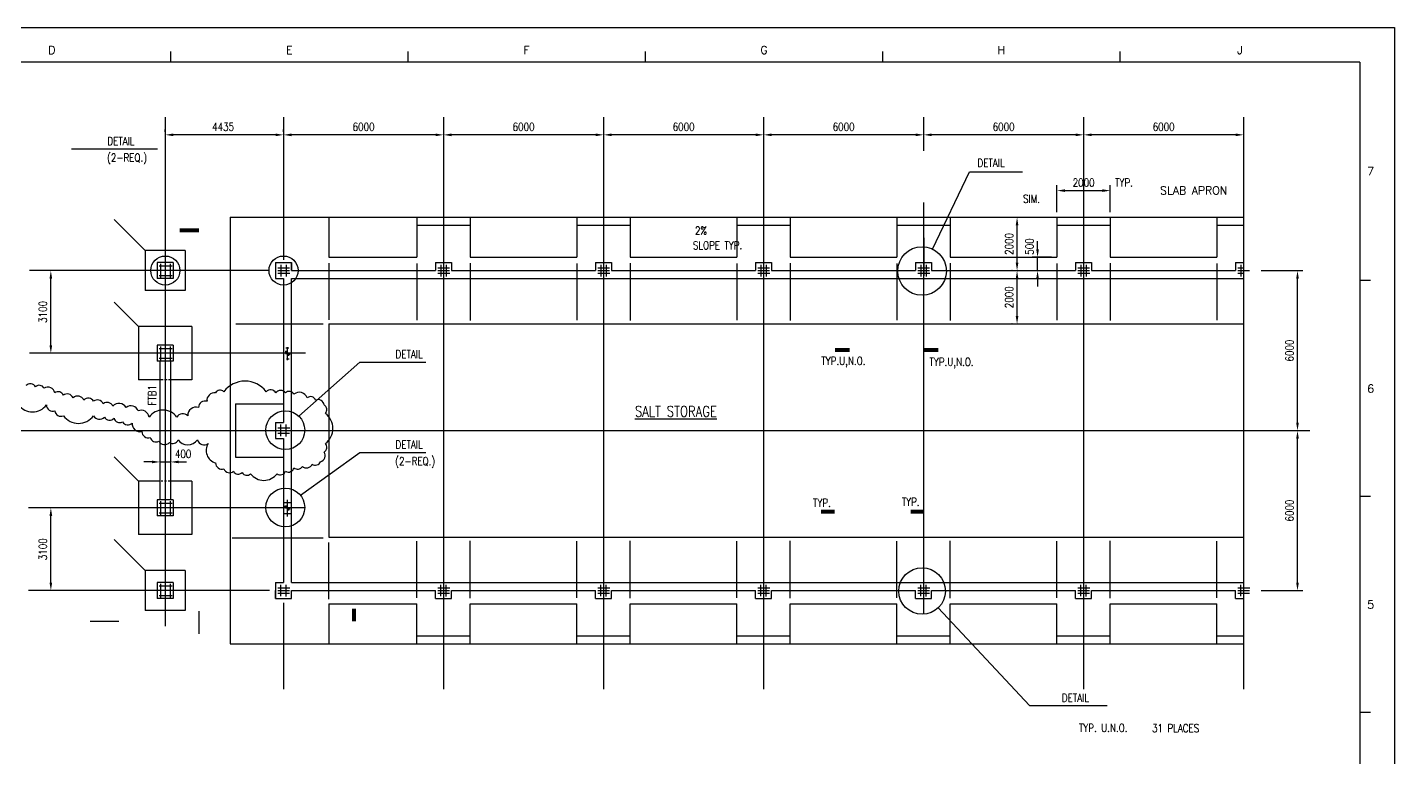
# Model space of a CAD drawing. Extents: x 0 to 84100, y 0 to 59400.
# Drawn here: x 32830 to 84100, y 32010 to 59400 of the extents above; entities that cross this region are included whole.
import ezdxf
from ezdxf.enums import TextEntityAlignment as Align

# ---------------------------------------------------------------- set-up
doc = ezdxf.new("R2010")
doc.units = 0
doc.header["$LTSCALE"] = 2500
for name, pattern in [('CENTER', [0]), ('DASHED', [0]), ('HIDDEN', [0])]:
    doc.linetypes.add(name, pattern=pattern)
for name, color, linetype in [('BORDER', 7, 'CONTINUOUS'), ('BOUNDLINE', 3, 'CONTINUOUS'), ('CLINE', 7, 'CENTER'), ('CONC', 1, 'CONTINUOUS'), ('CUTLINE', 7, 'CONTINUOUS'), ('DIM', 6, 'CONTINUOUS'), ('TEXT', 7, 'CONTINUOUS'), ('TEXTM', 1, 'CONTINUOUS')]:
    doc.layers.add(name, color=color, linetype=linetype)
doc.styles.get("Standard").update_dxf_attribs({"font": 'romans', "width": 0.8})

msp = doc.modelspace()

# ---------------------------------------------------------------- linework, layer by layer
at = {"layer": 'BORDER', "color": 0}
for p, q in [((38200, 58500), (38200, 58100)), ((47100, 58500), (47100, 58100)), ((56000, 58500), (56000, 58100)), ((64900, 58500), (64900, 58100)), ((73800, 58500), (73800, 58100)), ((82800, 58100), (2600, 58100)), ((82800, 58100), (82800, 1300)), ((83200, 49900), (82800, 49900)), ((83200, 41800), (82800, 41800)), ((83200, 33700), (82800, 33700))]:
    msp.add_line(p, q, dxfattribs=at)
at = {"layer": 'BOUNDLINE', "color": 0, "linetype": 'DASHED'}
for centre, radius in [((38003, 50278), 546), ((42438, 50278), 546), ((66380, 50261), 910), ((42502, 44293), 728), ((42502, 41393), 728), ((66380, 38259), 872)]:
    msp.add_circle(centre, radius, dxfattribs=at)
at = {"layer": 'CLINE', "color": 0}
for p, q in [((38003, 56028), (38003, 36936)), ((42438, 56028), (42438, 50684)), ((48438, 56028), (48438, 34578)), ((54438, 56028), (54438, 34578)), ((60438, 56028), (60438, 34578)), ((66438, 56028), (66438, 55705)), ((66438, 56007), (66438, 54771)), ((72438, 56028), (72438, 34578)), ((78438, 56028), (78438, 34578)), ((66438, 52834), (66438, 37413)), ((41878, 50278), (32913, 50278)), ((37768, 50458), (38262, 50458)), ((37823, 50534), (37823, 50016)), ((38183, 50534), (38183, 50016)), ((42338, 50487), (42338, 50060)), ((42538, 50499), (42538, 50060)), ((48338, 50487), (48338, 50060)), ((48338, 50487), (48338, 50060)), ((48338, 50487), (48338, 50060)), ((48338, 50487), (48338, 50060)), ((48538, 50499), (48538, 50060)), ((48538, 50499), (48538, 50060)), ((48538, 50499), (48538, 50060)), ((48538, 50499), (48538, 50060)), ((54338, 50487), (54338, 50060)), ((54538, 50499), (54538, 50060)), ((60338, 50487), (60338, 50060)), ((60538, 50499), (60538, 50060)), ((66338, 50487), (66338, 50060)), ((66538, 50499), (66538, 50060)), ((72338, 50487), (72338, 50060)), ((72538, 50499), (72538, 50060)), ((78338, 50487), (78338, 50060)), ((37768, 50098), (38262, 50098)), ((43256, 47178), (32913, 47178)), ((37768, 47358), (38262, 47358)), ((37823, 47434), (37823, 46916)), ((38183, 47434), (38183, 46916)), ((42538, 47149), (42538, 47271)), ((42588, 46919), (42588, 47411)), ((42638, 47085), (42638, 47202)), ((37768, 46998), (38262, 46998)), ((22491, 44278), (80916, 44278)), ((42338, 44072), (42338, 44500)), ((42338, 44072), (42338, 44500)), ((42338, 44072), (42338, 44500)), ((42338, 44072), (42338, 44500)), ((42538, 44060), (42538, 44500)), ((42538, 44060), (42538, 44500)), ((42538, 44060), (42538, 44500)), ((42538, 44060), (42538, 44500)), ((37768, 41558), (38262, 41558)), ((37823, 41634), (37823, 41116)), ((38183, 41634), (38183, 41116)), ((42588, 41049), (42588, 41677)), ((43256, 41378), (32878, 41378)), ((37768, 41198), (38262, 41198)), ((42538, 41349), (42538, 41471)), ((42638, 41285), (42638, 41402)), ((37768, 38458), (38262, 38458)), ((37823, 38534), (37823, 38016)), ((38183, 38534), (38183, 38016)), ((42338, 38068), (42338, 38495)), ((42338, 38068), (42338, 38495)), ((42338, 38068), (42338, 38495)), ((42338, 38068), (42338, 38495)), ((42538, 38056), (42538, 38495)), ((42538, 38056), (42538, 38495)), ((42538, 38056), (42538, 38495)), ((42538, 38056), (42538, 38495)), ((48338, 38068), (48338, 38495)), ((48338, 38068), (48338, 38495)), ((48338, 38068), (48338, 38495)), ((48338, 38068), (48338, 38495)), ((48538, 38056), (48538, 38495)), ((48538, 38056), (48538, 38495)), ((48538, 38056), (48538, 38495)), ((48538, 38056), (48538, 38495)), ((54338, 38068), (54338, 38495)), ((54338, 38068), (54338, 38495)), ((54338, 38068), (54338, 38495)), ((54338, 38068), (54338, 38495)), ((54538, 38056), (54538, 38495)), ((54538, 38056), (54538, 38495)), ((54538, 38056), (54538, 38495)), ((54538, 38056), (54538, 38495)), ((60338, 38068), (60338, 38495)), ((60338, 38068), (60338, 38495)), ((60338, 38068), (60338, 38495)), ((60338, 38068), (60338, 38495)), ((60538, 38056), (60538, 38495)), ((60538, 38056), (60538, 38495)), ((60538, 38056), (60538, 38495)), ((60538, 38056), (60538, 38495)), ((66338, 38068), (66338, 38495)), ((66338, 38068), (66338, 38495)), ((66338, 38068), (66338, 38495)), ((66338, 38068), (66338, 38495)), ((66538, 38056), (66538, 38495)), ((66538, 38056), (66538, 38495)), ((66538, 38056), (66538, 38495)), ((66538, 38056), (66538, 38495)), ((72338, 38068), (72338, 38495)), ((72338, 38068), (72338, 38495)), ((72338, 38068), (72338, 38495)), ((72338, 38068), (72338, 38495)), ((72538, 38056), (72538, 38495)), ((72538, 38056), (72538, 38495)), ((72538, 38056), (72538, 38495)), ((72538, 38056), (72538, 38495)), ((78338, 38068), (78338, 38495)), ((78338, 38068), (78338, 38495)), ((78338, 38068), (78338, 38495)), ((78338, 38068), (78338, 38495)), ((41912, 38278), (32878, 38278)), ((37768, 38098), (38262, 38098)), ((42438, 37821), (42438, 34578))]:
    msp.add_line(p, q, dxfattribs=at)
at = {"layer": 'CONC', "color": 0}
for p, q in [((40438, 52278), (78438, 52278)), ((40438, 52278), (40438, 36278)), ((44138, 52278), (44138, 50778)), ((47438, 52278), (47438, 50778)), ((49438, 52278), (49438, 50778)), ((53438, 52278), (53438, 50778)), ((55438, 52278), (55438, 50778)), ((59438, 52278), (59438, 50778)), ((61438, 52278), (61438, 50778)), ((65438, 52278), (65438, 50778)), ((67438, 52278), (67438, 50778)), ((71438, 52278), (71438, 50778)), ((73438, 52278), (73438, 50778)), ((77438, 52278), (77438, 50778)), ((37253, 51028), (37253, 49528)), ((38753, 51028), (37253, 51028)), ((38753, 51028), (38753, 49528)), ((44138, 50778), (47438, 50778)), ((49438, 50778), (53438, 50778)), ((55438, 50778), (59438, 50778)), ((61438, 50778), (65438, 50778)), ((67438, 50778), (71438, 50778)), ((73438, 50778), (77438, 50778)), ((37703, 50578), (37703, 49978)), ((38303, 50578), (37703, 50578)), ((38303, 50578), (38303, 49978)), ((42138, 50578), (42738, 50578)), ((42138, 50578), (42138, 49978)), ((42738, 50578), (42738, 50278)), ((42738, 50278), (42738, 50578)), ((42738, 50278), (48138, 50278)), ((48138, 50578), (48738, 50578)), ((48138, 50578), (48138, 50278)), ((48138, 50578), (48738, 50578)), ((48138, 50578), (48138, 50278)), ((48738, 50578), (48738, 50278)), ((48738, 50578), (48738, 50278)), ((48738, 50278), (54138, 50278)), ((54138, 50578), (54138, 50278)), ((54138, 50578), (54738, 50578)), ((54738, 50578), (54738, 50278)), ((54738, 50278), (60138, 50278)), ((60138, 50578), (60138, 50278)), ((60138, 50578), (60738, 50578)), ((60738, 50578), (60738, 50278)), ((60738, 50278), (66138, 50278)), ((66138, 50578), (66138, 50278)), ((66138, 50578), (66738, 50578)), ((66738, 50578), (66738, 50278)), ((66738, 50278), (72138, 50278)), ((72138, 50578), (72138, 50278)), ((72138, 50578), (72738, 50578)), ((72738, 50578), (72738, 50278)), ((72738, 50278), (78138, 50278)), ((78138, 50578), (78138, 50278)), ((78138, 50578), (78438, 50578)), ((38303, 49978), (37703, 49978)), ((42138, 49978), (42438, 49978)), ((42438, 49978), (42438, 44578)), ((42738, 49978), (78438, 49978)), ((42738, 38578), (42738, 49978)), ((38753, 49528), (37253, 49528)), ((44138, 48278), (44138, 40278)), ((44138, 48278), (78438, 48278)), ((39003, 48178), (37003, 48178)), ((37003, 48178), (37003, 46178)), ((39003, 48178), (39003, 46178)), ((38303, 47478), (37703, 47478)), ((37703, 47478), (37703, 46878)), ((38303, 47478), (38303, 46878)), ((38303, 46878), (37703, 46878)), ((37803, 46878), (37803, 41678)), ((38203, 46878), (38203, 41678)), ((37801, 46178), (37003, 46178)), ((37928, 46178), (37837, 46178)), ((38068, 46178), (37977, 46178)), ((38176, 46178), (38126, 46178)), ((39003, 46178), (38199, 46178)), ((40638, 45278), (40638, 43278)), ((40638, 45278), (42438, 45278)), ((42138, 44578), (42138, 43978)), ((42138, 44578), (42438, 44578)), ((42138, 43978), (42438, 43978)), ((42438, 43978), (42438, 38578)), ((40638, 43278), (42438, 43278)), ((37003, 42378), (37003, 40378)), ((37808, 42378), (37003, 42378)), ((37913, 42378), (37843, 42378)), ((38054, 42378), (37972, 42378)), ((38175, 42378), (38108, 42378)), ((39003, 42378), (38202, 42378)), ((39003, 42378), (39003, 40378)), ((38303, 41678), (37703, 41678)), ((37703, 41678), (37703, 41078)), ((38303, 41678), (38303, 41078)), ((38303, 41078), (37703, 41078)), ((39003, 40378), (37003, 40378)), ((44138, 40278), (78438, 40278)), ((38753, 39028), (37253, 39028)), ((37253, 39028), (37253, 37528)), ((38753, 39028), (38753, 37528)), ((38303, 38578), (37703, 38578)), ((37703, 38578), (37703, 37978)), ((38303, 38578), (38303, 37978)), ((42138, 38578), (42438, 38578)), ((42138, 38578), (42138, 37978)), ((42738, 38578), (78438, 38578)), ((38303, 37978), (37703, 37978)), ((42138, 37978), (42138, 38278)), ((42138, 37978), (42738, 37978)), ((42138, 37978), (42738, 37978)), ((42738, 38278), (48138, 38278)), ((42738, 37978), (42738, 38278)), ((42738, 37978), (42738, 38278)), ((48138, 37978), (48138, 38278)), ((48138, 37978), (48138, 38278)), ((48138, 37978), (48738, 37978)), ((48138, 37978), (48738, 37978)), ((48738, 38278), (54138, 38278)), ((48738, 37978), (48738, 38278)), ((48738, 37978), (48738, 38278)), ((54138, 37978), (54138, 38278)), ((54138, 37978), (54138, 38278)), ((54138, 37978), (54738, 37978)), ((54138, 37978), (54738, 37978)), ((54738, 38278), (60138, 38278)), ((54738, 37978), (54738, 38278)), ((54738, 37978), (54738, 38278)), ((60138, 37978), (60138, 38278)), ((60138, 37978), (60138, 38278)), ((60138, 37978), (60738, 37978)), ((60138, 37978), (60738, 37978)), ((60738, 38278), (66138, 38278)), ((60738, 37978), (60738, 38278)), ((60738, 37978), (60738, 38278)), ((66138, 37978), (66138, 38278)), ((66138, 37978), (66138, 38278)), ((66138, 37978), (66738, 37978)), ((66138, 37978), (66738, 37978)), ((66738, 38278), (72138, 38278)), ((66738, 37978), (66738, 38278)), ((66738, 37978), (66738, 38278)), ((72138, 37978), (72138, 38278)), ((72138, 37978), (72138, 38278)), ((72138, 37978), (72738, 37978)), ((72138, 37978), (72738, 37978)), ((72738, 38278), (78138, 38278)), ((72738, 37978), (72738, 38278)), ((72738, 37978), (72738, 38278)), ((78138, 37978), (78138, 38278)), ((78138, 37978), (78138, 38278)), ((78138, 37978), (78438, 37978)), ((78138, 37978), (78438, 37978)), ((38753, 37528), (37253, 37528)), ((44138, 37778), (47438, 37778)), ((44138, 37778), (44138, 36278)), ((47438, 36278), (47438, 37778)), ((49438, 37778), (53438, 37778)), ((49438, 36278), (49438, 37778)), ((53438, 36278), (53438, 37778)), ((55438, 37778), (59438, 37778)), ((55438, 36278), (55438, 37778)), ((59438, 36278), (59438, 37778)), ((61438, 37778), (65438, 37778)), ((61438, 36278), (61438, 37778)), ((65438, 36278), (65438, 37778)), ((67438, 37778), (71438, 37778)), ((67438, 36278), (67438, 37778)), ((71438, 36278), (71438, 37778)), ((73438, 37778), (77438, 37778)), ((73438, 36278), (73438, 37778)), ((77438, 36278), (77438, 37778)), ((40438, 36278), (78438, 36278))]:
    msp.add_line(p, q, dxfattribs=at)
at = {"layer": 'CONC', "color": 0, "linetype": 'HIDDEN'}
for p, q in [((47438, 51978), (49438, 51978)), ((53438, 51978), (55438, 51978)), ((59438, 51978), (61438, 51978)), ((65438, 51978), (67438, 51978)), ((71438, 51978), (73438, 51978)), ((77438, 51978), (78438, 51978)), ((47438, 36578), (49438, 36578)), ((53438, 36578), (55438, 36578)), ((59438, 36578), (61438, 36578)), ((65438, 36578), (67438, 36578)), ((71438, 36578), (73438, 36578)), ((77438, 36578), (78438, 36578))]:
    msp.add_line(p, q, dxfattribs=at)
at = {"layer": 'CUTLINE', "color": 0}
msp.add_lwpolyline([(0, 0), (0, 59400), (84100, 59400), (84100, 0)], close=True, dxfattribs=at)
msp.add_lwpolyline([(0, 0), (0, 59400), (84100, 59400), (84100, 0)], close=True, dxfattribs=at)
at = {"layer": 'DIM', "color": 0}
for p, q in [((38003, 55480), (38003, 55568)), ((42438, 55783), (42438, 55168)), ((42438, 55480), (42438, 55568)), ((48438, 55828), (48438, 55168)), ((48438, 55828), (48438, 55168)), ((54438, 55828), (54438, 55168)), ((54438, 55828), (54438, 55168)), ((60438, 55828), (60438, 55168)), ((60438, 55828), (60438, 55168)), ((66438, 55828), (66438, 55168)), ((66438, 55828), (66438, 55168)), ((72438, 55828), (72438, 55168)), ((72438, 55828), (72438, 55168)), ((42138, 55368), (38303, 55368)), ((48138, 55368), (42738, 55368)), ((54138, 55368), (48738, 55368)), ((60138, 55368), (54738, 55368)), ((66138, 55368), (60738, 55368)), ((72138, 55368), (66738, 55368)), ((78138, 55368), (72738, 55368)), ((71438, 52466), (71438, 53477)), ((73438, 52466), (73438, 53477)), ((71738, 53277), (73138, 53277)), ((69741, 52278), (69741, 52278)), ((69941, 50578), (69941, 51978)), ((70710, 51078), (70710, 51378)), ((71238, 50778), (70510, 50778)), ((70710, 50278), (70710, 50778)), ((42217, 50378), (42656, 50378)), ((42217, 50278), (42656, 50278)), ((48217, 50378), (48656, 50378)), ((48217, 50378), (48656, 50378)), ((48217, 50378), (48656, 50378)), ((48217, 50378), (48656, 50378)), ((48217, 50278), (48656, 50278)), ((48217, 50278), (48656, 50278)), ((48217, 50278), (48656, 50278)), ((48217, 50278), (48656, 50278)), ((54217, 50378), (54656, 50378)), ((54217, 50278), (54656, 50278)), ((60217, 50378), (60656, 50378)), ((60217, 50278), (60656, 50278)), ((66217, 50378), (66656, 50378)), ((66217, 50278), (66656, 50278)), ((69754, 50278), (69741, 50278)), ((69754, 50278), (69741, 50278)), ((70883, 50278), (70910, 50278)), ((72217, 50378), (72656, 50378)), ((72217, 50278), (72656, 50278)), ((78217, 50378), (78438, 50378)), ((78217, 50278), (78656, 50278)), ((79096, 50278), (80657, 50278)), ((33711, 47478), (33711, 49978)), ((42217, 50178), (42668, 50178)), ((48217, 50178), (48668, 50178)), ((48217, 50178), (48668, 50178)), ((48217, 50178), (48668, 50178)), ((48217, 50178), (48668, 50178)), ((54217, 50178), (54668, 50178)), ((60217, 50178), (60668, 50178)), ((66217, 50178), (66668, 50178)), ((69772, 49978), (69927, 49978)), ((69941, 48578), (69941, 49978)), ((70710, 49978), (70710, 49678)), ((72217, 50178), (72668, 50178)), ((78217, 50178), (78438, 50178)), ((80457, 44578), (80457, 49978)), ((69754, 48278), (69741, 48278)), ((42460, 46971), (42461, 46971)), ((43012, 44813), (45297, 46849)), ((42217, 44382), (42668, 44382)), ((42217, 44382), (42668, 44382)), ((42217, 44382), (42668, 44382)), ((42217, 44382), (42668, 44382)), ((42217, 44282), (42656, 44282)), ((42217, 44282), (42656, 44282)), ((42217, 44282), (42656, 44282)), ((42217, 44282), (42656, 44282)), ((42217, 44182), (42656, 44182)), ((42217, 44182), (42656, 44182)), ((42217, 44182), (42656, 44182)), ((42217, 44182), (42656, 44182)), ((80457, 38578), (80457, 43978)), ((37503, 43101), (37203, 43101)), ((37803, 43101), (38203, 43101)), ((38503, 43101), (38803, 43101)), ((43069, 41850), (45297, 43458)), ((33711, 38578), (33711, 41078)), ((42274, 38578), (42274, 38578)), ((42217, 38378), (42668, 38378)), ((42217, 38378), (42668, 38378)), ((42217, 38378), (42668, 38378)), ((42217, 38378), (42668, 38378)), ((42217, 38278), (42656, 38278)), ((42217, 38278), (42656, 38278)), ((42217, 38278), (42656, 38278)), ((42217, 38278), (42656, 38278)), ((42217, 38178), (42656, 38178)), ((42217, 38178), (42656, 38178)), ((42217, 38178), (42656, 38178)), ((42217, 38178), (42656, 38178)), ((48217, 38378), (48668, 38378)), ((48217, 38378), (48668, 38378)), ((48217, 38378), (48668, 38378)), ((48217, 38378), (48668, 38378)), ((48217, 38278), (48656, 38278)), ((48217, 38278), (48656, 38278)), ((48217, 38278), (48656, 38278)), ((48217, 38278), (48656, 38278)), ((48217, 38178), (48656, 38178)), ((48217, 38178), (48656, 38178)), ((48217, 38178), (48656, 38178)), ((48217, 38178), (48656, 38178)), ((54217, 38378), (54668, 38378)), ((54217, 38378), (54668, 38378)), ((54217, 38378), (54668, 38378)), ((54217, 38378), (54668, 38378)), ((54217, 38278), (54656, 38278)), ((54217, 38278), (54656, 38278)), ((54217, 38278), (54656, 38278)), ((54217, 38278), (54656, 38278)), ((54217, 38178), (54656, 38178)), ((54217, 38178), (54656, 38178)), ((54217, 38178), (54656, 38178)), ((54217, 38178), (54656, 38178)), ((60217, 38378), (60668, 38378)), ((60217, 38378), (60668, 38378)), ((60217, 38378), (60668, 38378)), ((60217, 38378), (60668, 38378)), ((60217, 38278), (60656, 38278)), ((60217, 38278), (60656, 38278)), ((60217, 38278), (60656, 38278)), ((60217, 38278), (60656, 38278)), ((60217, 38178), (60656, 38178)), ((60217, 38178), (60656, 38178)), ((60217, 38178), (60656, 38178)), ((60217, 38178), (60656, 38178)), ((66217, 38378), (66668, 38378)), ((66217, 38378), (66668, 38378)), ((66217, 38378), (66668, 38378)), ((66217, 38378), (66668, 38378)), ((66217, 38278), (66656, 38278)), ((66217, 38278), (66656, 38278)), ((66217, 38278), (66656, 38278)), ((66217, 38278), (66656, 38278)), ((66217, 38178), (66656, 38178)), ((66217, 38178), (66656, 38178)), ((66217, 38178), (66656, 38178)), ((66217, 38178), (66656, 38178)), ((72217, 38378), (72668, 38378)), ((72217, 38378), (72668, 38378)), ((72217, 38378), (72668, 38378)), ((72217, 38378), (72668, 38378)), ((72217, 38278), (72656, 38278)), ((72217, 38278), (72656, 38278)), ((72217, 38278), (72656, 38278)), ((72217, 38278), (72656, 38278)), ((72217, 38178), (72656, 38178)), ((72217, 38178), (72656, 38178)), ((72217, 38178), (72656, 38178)), ((72217, 38178), (72656, 38178)), ((78217, 38378), (78668, 38378)), ((78217, 38378), (78668, 38378)), ((78217, 38378), (78438, 38378)), ((78217, 38378), (78438, 38378)), ((78217, 38278), (78656, 38278)), ((78217, 38278), (78656, 38278)), ((78217, 38278), (78656, 38278)), ((78217, 38278), (78656, 38278)), ((78217, 38178), (78656, 38178)), ((78217, 38178), (78656, 38178)), ((78217, 38178), (78438, 38178)), ((78217, 38178), (78438, 38178)), ((79096, 38278), (80657, 38278))]:
    msp.add_line(p, q, dxfattribs=at)
at = {"layer": 'DIM', "color": 0, "linetype": 'HIDDEN'}
for p, q in [((44130, 50552), (44130, 48427)), ((47438, 50547), (47438, 48421)), ((47438, 50547), (47438, 48421)), ((47438, 50547), (47438, 48421)), ((47438, 50547), (47438, 48421)), ((49438, 50559), (49438, 48409)), ((49438, 50559), (49438, 48409)), ((49438, 50559), (49438, 48409)), ((49438, 50559), (49438, 48409)), ((53438, 50547), (53438, 48421)), ((55438, 50559), (55438, 48409)), ((59438, 50547), (59438, 48421)), ((61438, 50559), (61438, 48409)), ((65438, 50547), (65438, 48421)), ((67438, 50559), (67438, 48409)), ((71438, 50547), (71438, 48421)), ((73438, 50559), (73438, 48409)), ((77438, 50547), (77438, 48421)), ((40644, 48278), (43928, 48278)), ((40510, 40252), (43928, 40252)), ((44130, 37959), (44130, 40085)), ((47438, 38008), (47438, 40134)), ((47438, 38008), (47438, 40134)), ((47438, 38008), (47438, 40134)), ((47438, 38008), (47438, 40134)), ((49438, 37996), (49438, 40146)), ((49438, 37996), (49438, 40146)), ((49438, 37996), (49438, 40146)), ((49438, 37996), (49438, 40146)), ((53438, 38008), (53438, 40134)), ((53438, 38008), (53438, 40134)), ((53438, 38008), (53438, 40134)), ((53438, 38008), (53438, 40134)), ((55438, 37996), (55438, 40146)), ((55438, 37996), (55438, 40146)), ((55438, 37996), (55438, 40146)), ((55438, 37996), (55438, 40146)), ((59438, 38008), (59438, 40134)), ((59438, 38008), (59438, 40134)), ((59438, 38008), (59438, 40134)), ((59438, 38008), (59438, 40134)), ((61438, 37996), (61438, 40146)), ((61438, 37996), (61438, 40146)), ((61438, 37996), (61438, 40146)), ((61438, 37996), (61438, 40146)), ((65438, 38008), (65438, 40134)), ((65438, 38008), (65438, 40134)), ((65438, 38008), (65438, 40134)), ((65438, 38008), (65438, 40134)), ((67438, 37996), (67438, 40146)), ((67438, 37996), (67438, 40146)), ((67438, 37996), (67438, 40146)), ((67438, 37996), (67438, 40146)), ((71438, 38008), (71438, 40134)), ((71438, 38008), (71438, 40134)), ((71438, 38008), (71438, 40134)), ((71438, 38008), (71438, 40134)), ((73438, 37996), (73438, 40146)), ((73438, 37996), (73438, 40146)), ((73438, 37996), (73438, 40146)), ((73438, 37996), (73438, 40146)), ((77438, 38008), (77438, 40134)), ((77438, 38008), (77438, 40134)), ((77438, 38008), (77438, 40134)), ((77438, 38008), (77438, 40134))]:
    msp.add_line(p, q, dxfattribs=at)
at = {"layer": 'DIM', "color": 0}
for points, format in [([(42130, 50729, 0, 100, 0), (41910, 50933, 0, 0, 0), (37712, 54841, 0, 0, 0)], "xyseb"), ([(75058, 51556, 0, 0, -0.57735), (75149, 51676, 0, 0, 0.57735), (75240, 51795, 0, 0, -0.57735), (75149, 51676, 0, 100, 0), (74910, 51857, 0, 0, 0), (74695, 52020, 0, 0, -0.76734), (75222, 53309, 0, 0, -1.086624)], "xyseb"), ([(32505, 45238, 0.5), (33546, 45238, 0.5), (33863, 45012, 0.5), (34180, 44831, 0.5), (35312, 44831, 0.5), (35719, 44785, 0.5), (36081, 44740, 0.5), (36398, 44604, 0.5), (36761, 44559, 0.5), (37123, 44242, 0.5), (37440, 44016, 0.5), (37756, 43880, 0.5), (38164, 43835, 0.5), (38481, 43926, 0.5), (39205, 43926, 0.5), (39612, 43790, 0.5), (39884, 43066, 0.5), (40201, 42840, 0.5), (40563, 42749, 0.5), (40880, 42704, 0.5), (41197, 42659, 0.5), (42193, 42659, 0.5), (42510, 42749, 0.5), (42827, 42885, 0.5), (43143, 42930, 0.5), (43506, 43021, 0.5), (43822, 43111, 0.5), (43958, 43473, 0.5), (44004, 43790, 0.5), (44004, 44921, 0.5), (43958, 45238, 0.5), (43641, 45419, 0.5), (43325, 45509, 0.5), (42827, 45645, 0.5), (42510, 45690, 0.5), (42148, 45690, 0.5), (41785, 45736, 0.5), (40201, 45736, 0.5), (39884, 45690, 0.5), (39567, 45374, 0.5), (39250, 45147, 0.5), (38843, 44831, 0.5), (38435, 44785, 0.5), (37394, 44785, 0.5), (36987, 45012, 0.5), (36534, 45147, 0.5), (36036, 45193, 0.5), (35674, 45283, 0.5), (35312, 45374, 0.5), (34950, 45419, 0.5), (34542, 45509, 0.5), (34180, 45600, 0.5), (33863, 45690, 0.5), (33456, 45871, 0.5), (33139, 45917, 0.5), (32777, 45962, 0.5)], "xyb")]:
    msp.add_lwpolyline(points, format=format, dxfattribs=at)
for points, const_width in [([(37811, 50458, 1), (37835, 50458, 1)], 24), ([(38171, 50458, 1), (38195, 50458, 1)], 24), ([(42326, 50378, 1), (42350, 50378, 1)], 24), ([(42526, 50378, 1), (42550, 50378, 1)], 24), ([(48326, 50378, 1), (48350, 50378, 1)], 24), ([(48326, 50378, -1), (48350, 50378, -1)], 24), ([(48326, 50378, 1), (48350, 50378, 1)], 24), ([(48326, 50378, -1), (48350, 50378, -1)], 24), ([(48526, 50378, 1), (48550, 50378, 1)], 24), ([(48526, 50378, -1), (48550, 50378, -1)], 24), ([(48526, 50378, 1), (48550, 50378, 1)], 24), ([(48526, 50378, -1), (48550, 50378, -1)], 24), ([(54326, 50378, 1), (54350, 50378, 1)], 24), ([(54526, 50378, 1), (54550, 50378, 1)], 24), ([(60326, 50378, 1), (60350, 50378, 1)], 24), ([(60526, 50378, 1), (60550, 50378, 1)], 24), ([(66326, 50378, 1), (66350, 50378, 1)], 24), ([(66526, 50378, 1), (66550, 50378, 1)], 24), ([(72326, 50378, 1), (72350, 50378, 1)], 24), ([(72526, 50378, 1), (72550, 50378, 1)], 24), ([(78326, 50378, 1), (78350, 50378, 1)], 24), ([(37811, 50098, 1), (37835, 50098, 1)], 24), ([(38171, 50098, 1), (38195, 50098, 1)], 24), ([(42326, 50178, 1), (42350, 50178, 1)], 24), ([(42526, 50178, 1), (42550, 50178, 1)], 24), ([(48326, 50178, 1), (48350, 50178, 1)], 24), ([(48326, 50178, -1), (48350, 50178, -1)], 24), ([(48326, 50178, 1), (48350, 50178, 1)], 24), ([(48326, 50178, -1), (48350, 50178, -1)], 24), ([(48526, 50178, 1), (48550, 50178, 1)], 24), ([(48526, 50178, -1), (48550, 50178, -1)], 24), ([(48526, 50178, 1), (48550, 50178, 1)], 24), ([(48526, 50178, -1), (48550, 50178, -1)], 24), ([(54326, 50178, 1), (54350, 50178, 1)], 24), ([(54526, 50178, 1), (54550, 50178, 1)], 24), ([(60326, 50178, 1), (60350, 50178, 1)], 24), ([(60526, 50178, 1), (60550, 50178, 1)], 24), ([(66326, 50178, 1), (66350, 50178, 1)], 24), ([(66526, 50178, 1), (66550, 50178, 1)], 24), ([(72326, 50178, 1), (72350, 50178, 1)], 24), ([(72526, 50178, 1), (72550, 50178, 1)], 24), ([(78326, 50178, 1), (78350, 50178, 1)], 24), ([(37811, 47358, 1), (37835, 47358, 1)], 24), ([(38171, 47358, 1), (38195, 47358, 1)], 24), ([(42530, 47228, 1), (42545, 47228, 1)], 15), ([(42580, 47384, 1), (42595, 47384, 1)], 15), ([(37811, 46998, 1), (37835, 46998, 1)], 24), ([(38171, 46998, 1), (38195, 46998, 1)], 24), ([(42580, 46971, 1), (42595, 46971, 1)], 15), ([(42630, 47128, 1), (42645, 47128, 1)], 15), ([(42326, 44382, 1), (42350, 44382, 1)], 24), ([(42326, 44382, -1), (42350, 44382, -1)], 24), ([(42326, 44382, 1), (42350, 44382, 1)], 24), ([(42326, 44382, -1), (42350, 44382, -1)], 24), ([(42326, 44182, 1), (42350, 44182, 1)], 24), ([(42326, 44182, -1), (42350, 44182, -1)], 24), ([(42326, 44182, 1), (42350, 44182, 1)], 24), ([(42326, 44182, -1), (42350, 44182, -1)], 24), ([(42526, 44382, 1), (42550, 44382, 1)], 24), ([(42526, 44382, -1), (42550, 44382, -1)], 24), ([(42526, 44382, 1), (42550, 44382, 1)], 24), ([(42526, 44382, -1), (42550, 44382, -1)], 24), ([(42526, 44182, 1), (42550, 44182, 1)], 24), ([(42526, 44182, -1), (42550, 44182, -1)], 24), ([(42526, 44182, 1), (42550, 44182, 1)], 24), ([(42526, 44182, -1), (42550, 44182, -1)], 24), ([(37811, 41558, 1), (37835, 41558, 1)], 24), ([(38171, 41558, 1), (38195, 41558, 1)], 24), ([(42580, 41584, 1), (42595, 41584, 1)], 15), ([(37811, 41198, 1), (37835, 41198, 1)], 24), ([(38171, 41198, 1), (38195, 41198, 1)], 24), ([(42530, 41428, 1), (42545, 41428, 1)], 15), ([(42580, 41171, 1), (42595, 41171, 1)], 15), ([(42630, 41328, 1), (42645, 41328, 1)], 15), ([(37811, 38458, 1), (37835, 38458, 1)], 24), ([(38171, 38458, 1), (38195, 38458, 1)], 24), ([(37811, 38098, 1), (37835, 38098, 1)], 24), ([(38171, 38098, 1), (38195, 38098, 1)], 24), ([(42326, 38378, -1), (42350, 38378, -1)], 24), ([(42326, 38378, 1), (42350, 38378, 1)], 24), ([(42326, 38378, -1), (42350, 38378, -1)], 24), ([(42326, 38378, 1), (42350, 38378, 1)], 24), ([(42326, 38178, -1), (42350, 38178, -1)], 24), ([(42326, 38178, 1), (42350, 38178, 1)], 24), ([(42326, 38178, -1), (42350, 38178, -1)], 24), ([(42326, 38178, 1), (42350, 38178, 1)], 24), ([(42526, 38378, -1), (42550, 38378, -1)], 24), ([(42526, 38378, 1), (42550, 38378, 1)], 24), ([(42526, 38378, -1), (42550, 38378, -1)], 24), ([(42526, 38378, 1), (42550, 38378, 1)], 24), ([(42526, 38178, -1), (42550, 38178, -1)], 24), ([(42526, 38178, 1), (42550, 38178, 1)], 24), ([(42526, 38178, -1), (42550, 38178, -1)], 24), ([(42526, 38178, 1), (42550, 38178, 1)], 24), ([(48326, 38378, 1), (48350, 38378, 1)], 24), ([(48326, 38378, -1), (48350, 38378, -1)], 24), ([(48326, 38378, 1), (48350, 38378, 1)], 24), ([(48326, 38378, -1), (48350, 38378, -1)], 24), ([(48326, 38178, 1), (48350, 38178, 1)], 24), ([(48326, 38178, -1), (48350, 38178, -1)], 24), ([(48326, 38178, 1), (48350, 38178, 1)], 24), ([(48326, 38178, -1), (48350, 38178, -1)], 24), ([(48526, 38378, 1), (48550, 38378, 1)], 24), ([(48526, 38378, -1), (48550, 38378, -1)], 24), ([(48526, 38378, 1), (48550, 38378, 1)], 24), ([(48526, 38378, -1), (48550, 38378, -1)], 24), ([(48526, 38178, 1), (48550, 38178, 1)], 24), ([(48526, 38178, -1), (48550, 38178, -1)], 24), ([(48526, 38178, 1), (48550, 38178, 1)], 24), ([(48526, 38178, -1), (48550, 38178, -1)], 24), ([(54326, 38378, -1), (54350, 38378, -1)], 24), ([(54326, 38378, 1), (54350, 38378, 1)], 24), ([(54326, 38378, -1), (54350, 38378, -1)], 24), ([(54326, 38378, 1), (54350, 38378, 1)], 24), ([(54326, 38178, -1), (54350, 38178, -1)], 24), ([(54326, 38178, 1), (54350, 38178, 1)], 24), ([(54326, 38178, -1), (54350, 38178, -1)], 24), ([(54326, 38178, 1), (54350, 38178, 1)], 24), ([(54526, 38378, -1), (54550, 38378, -1)], 24), ([(54526, 38378, 1), (54550, 38378, 1)], 24), ([(54526, 38378, -1), (54550, 38378, -1)], 24), ([(54526, 38378, 1), (54550, 38378, 1)], 24), ([(54526, 38178, -1), (54550, 38178, -1)], 24), ([(54526, 38178, 1), (54550, 38178, 1)], 24), ([(54526, 38178, -1), (54550, 38178, -1)], 24), ([(54526, 38178, 1), (54550, 38178, 1)], 24), ([(60326, 38378, -1), (60350, 38378, -1)], 24), ([(60326, 38378, 1), (60350, 38378, 1)], 24), ([(60326, 38378, -1), (60350, 38378, -1)], 24), ([(60326, 38378, 1), (60350, 38378, 1)], 24), ([(60326, 38178, -1), (60350, 38178, -1)], 24), ([(60326, 38178, 1), (60350, 38178, 1)], 24), ([(60326, 38178, -1), (60350, 38178, -1)], 24), ([(60326, 38178, 1), (60350, 38178, 1)], 24), ([(60526, 38378, -1), (60550, 38378, -1)], 24), ([(60526, 38378, 1), (60550, 38378, 1)], 24), ([(60526, 38378, -1), (60550, 38378, -1)], 24), ([(60526, 38378, 1), (60550, 38378, 1)], 24), ([(60526, 38178, -1), (60550, 38178, -1)], 24), ([(60526, 38178, 1), (60550, 38178, 1)], 24), ([(60526, 38178, -1), (60550, 38178, -1)], 24), ([(60526, 38178, 1), (60550, 38178, 1)], 24), ([(66326, 38378, 1), (66350, 38378, 1)], 24), ([(66326, 38378, -1), (66350, 38378, -1)], 24), ([(66326, 38378, 1), (66350, 38378, 1)], 24), ([(66326, 38378, -1), (66350, 38378, -1)], 24), ([(66326, 38178, 1), (66350, 38178, 1)], 24), ([(66326, 38178, -1), (66350, 38178, -1)], 24), ([(66326, 38178, 1), (66350, 38178, 1)], 24), ([(66326, 38178, -1), (66350, 38178, -1)], 24), ([(66526, 38378, 1), (66550, 38378, 1)], 24), ([(66526, 38378, -1), (66550, 38378, -1)], 24), ([(66526, 38378, 1), (66550, 38378, 1)], 24), ([(66526, 38378, -1), (66550, 38378, -1)], 24), ([(66526, 38178, 1), (66550, 38178, 1)], 24), ([(66526, 38178, -1), (66550, 38178, -1)], 24), ([(66526, 38178, 1), (66550, 38178, 1)], 24), ([(66526, 38178, -1), (66550, 38178, -1)], 24), ([(72326, 38378, 1), (72350, 38378, 1)], 24), ([(72326, 38378, -1), (72350, 38378, -1)], 24), ([(72326, 38378, 1), (72350, 38378, 1)], 24), ([(72326, 38378, -1), (72350, 38378, -1)], 24), ([(72326, 38178, 1), (72350, 38178, 1)], 24), ([(72326, 38178, -1), (72350, 38178, -1)], 24), ([(72326, 38178, 1), (72350, 38178, 1)], 24), ([(72326, 38178, -1), (72350, 38178, -1)], 24), ([(72526, 38378, 1), (72550, 38378, 1)], 24), ([(72526, 38378, -1), (72550, 38378, -1)], 24), ([(72526, 38378, 1), (72550, 38378, 1)], 24), ([(72526, 38378, -1), (72550, 38378, -1)], 24), ([(72526, 38178, 1), (72550, 38178, 1)], 24), ([(72526, 38178, -1), (72550, 38178, -1)], 24), ([(72526, 38178, 1), (72550, 38178, 1)], 24), ([(72526, 38178, -1), (72550, 38178, -1)], 24), ([(78326, 38378, 1), (78350, 38378, 1)], 24), ([(78326, 38378, -1), (78350, 38378, -1)], 24), ([(78326, 38378, 1), (78350, 38378, 1)], 24), ([(78326, 38378, -1), (78350, 38378, -1)], 24), ([(78326, 38178, 1), (78350, 38178, 1)], 24), ([(78326, 38178, -1), (78350, 38178, -1)], 24), ([(78326, 38178, 1), (78350, 38178, 1)], 24), ([(78326, 38178, -1), (78350, 38178, -1)], 24)]:
    msp.add_lwpolyline(points, format="xyb", close=True, dxfattribs=dict(at, const_width=const_width))
for points in [[(38303, 55418), (38303, 55318), (38003, 55368)], [(42138, 55418), (42138, 55318), (42438, 55368)], [(42738, 55418), (42738, 55318), (42438, 55368)], [(48138, 55418), (48138, 55318), (48438, 55368)], [(48738, 55418), (48738, 55318), (48438, 55368)], [(54138, 55418), (54138, 55318), (54438, 55368)], [(54738, 55418), (54738, 55318), (54438, 55368)], [(60138, 55418), (60138, 55318), (60438, 55368)], [(60738, 55418), (60738, 55318), (60438, 55368)], [(66138, 55418), (66138, 55318), (66438, 55368)], [(66738, 55418), (66738, 55318), (66438, 55368)], [(72138, 55418), (72138, 55318), (72438, 55368)], [(72738, 55418), (72738, 55318), (72438, 55368)], [(78138, 55418), (78138, 55318), (78438, 55368)], [(71738, 53327), (71738, 53227), (71438, 53277)], [(73138, 53327), (73138, 53227), (73438, 53277)], [(69891, 51978), (69991, 51978), (69941, 52278)], [(70660, 51078), (70760, 51078), (70710, 50778)], [(33661, 49978), (33761, 49978), (33711, 50278)], [(69891, 50578), (69991, 50578), (69941, 50278)], [(69891, 49978), (69991, 49978), (69941, 50278)], [(70660, 49978), (70760, 49978), (70710, 50278)], [(80407, 49978), (80507, 49978), (80457, 50278)], [(69891, 48578), (69991, 48578), (69941, 48278)], [(33661, 47478), (33761, 47478), (33711, 47178)], [(80407, 44578), (80507, 44578), (80457, 44278)], [(80407, 43978), (80507, 43978), (80457, 44278)], [(37503, 43151), (37503, 43051), (37803, 43101)], [(38503, 43151), (38503, 43051), (38203, 43101)], [(33661, 41078), (33761, 41078), (33711, 41378)], [(33661, 38578), (33761, 38578), (33711, 38278)], [(80407, 38578), (80507, 38578), (80457, 38278)]]:
    msp.add_solid(points, dxfattribs=at)
at = {"layer": 'TEXT', "color": 0}
for p, q in [((34491, 54841), (37712, 54841)), ((37253, 51028), (36086, 52195)), ((37003, 48178), (36086, 49095)), ((42570, 47228), (42501, 47228)), ((42527, 47384), (42637, 47384)), ((42542, 46971), (42642, 46971)), ((42682, 47128), (42606, 47128)), ((45297, 46849), (47766, 46849)), ((37003, 42378), (36086, 43295)), ((45297, 43458), (47766, 43458)), ((42460, 41584), (42695, 41584)), ((42570, 41428), (42460, 41428)), ((42460, 41171), (42695, 41171)), ((42682, 41328), (42606, 41328)), ((37253, 39028), (36086, 40195))]:
    msp.add_line(p, q, dxfattribs=at)
at = {"layer": 'TEXTM', "color": 0}
for p, q in [((66433, 52682), (66433, 51257)), ((66446, 51509), (66446, 50084)), ((35185, 37125), (36265, 37125))]:
    msp.add_line(p, q, dxfattribs=at)
for points in [[(66772, 51082), (68157, 53987), (70151, 53987)], [(39262, 37501), (39262, 36649)], [(66977, 37624), (70411, 33970), (73315, 33970)]]:
    msp.add_lwpolyline(points, dxfattribs=at)
for points in [[(63665, 47298, 150, 150, 0), (63111, 47298, 0, 0, 0), (63111, 53123, 0, 0, 0)], [(66987, 47298, 150, 150, 0), (66433, 47298, 0, 0, 0), (66433, 53123, 0, 0, 0)], [(38540, 51781, 150, 150, 0), (39262, 51781, 0, 0, 0), (39262, 50705, 0, 0, 0)], [(62595, 41242, 150, 150, 0), (63096, 41242, 0, 0, 0), (63096, 35159, 0, 0, 0)], [(65946, 41242, 150, 150, 0), (66447, 41242, 0, 0, 0), (66447, 35159, 0, 0, 0)], [(45074, 37595, 150, 150, 0), (45074, 37121, 0, 0, 0), (44521, 37121, 0, 0, 0)]]:
    msp.add_lwpolyline(points, format="xyseb", dxfattribs=at)

# ---------------------------------------------------------------- texts
at = {"layer": 'BORDER', "color": 0}
for s, p in [('D', (33750, 58400)), ('E', (42650, 58400)), ('F', (51550, 58400)), ('G', (60450, 58400)), ('H', (69350, 58400)), ('J', (78300, 58400)), ('7', (83200, 53850)), ('6', (83200, 45700)), ('5', (83200, 37600))]:
    msp.add_text(s, height=300, dxfattribs=at).set_placement(p, align=Align.CENTER)
at = {"layer": 'DIM', "color": 0, "width": 0.8}
for s, p in [('4435', (40171, 55668)), ('2% ', (58172, 51776)), ('SLOPE TYP.', (58712, 51223)), ('TYP.U,N.O.', (63429, 46845)), ('TYP.U,N.O.', (67485, 46806)), ('TYP. U.N.O.', (73172, 33126))]:
    msp.add_text(s, height=300, dxfattribs=at).set_placement(p, align=Align.MIDDLE)
for s, p in [('6000', (45438, 55668)), ('6000', (51438, 55668)), ('6000', (57438, 55668)), ('6000', (63438, 55668)), ('6000', (69438, 55668)), ('6000', (75438, 55668)), ('DETAIL', (68967, 54313)), ('2000', (72438, 53577)), ('TYP.', (73952, 53577)), ('SIM.', (70484, 52970)), ('400', (38670, 43401)), ('TYP.', (62625, 41566)), ('TYP.', (65954, 41604)), ('DETAIL', (72131, 34253)), ('31 PLACES', (75889, 33117))]:
    msp.add_text(s, height=300, dxfattribs=at).set_placement(p, align=Align.MIDDLE_CENTER)
for s, p in [('2000', (69641, 51278)), ('500', (70410, 51179)), ('2000', (69641, 49278)), ('3100', (33411, 48728)), ('6000', (80157, 47278)), ('6000', (80157, 41278)), ('3100', (33411, 39828))]:
    msp.add_text(s, height=300, rotation=90, dxfattribs=at).set_placement(p, align=Align.MIDDLE_CENTER)
msp.add_text('%%USALT STORAGE', height=400, dxfattribs=at).set_placement((55613, 44798))
at = {"layer": 'TEXT', "color": 0, "width": 0.8}
for s, p in [('DETAIL', (36339, 55133)), ('(2-REQ.)', (36568, 54492)), ('DETAIL', (47145, 47141)), ('DETAIL', (47145, 43750)), ('(2-REQ.)', (47374, 43109))]:
    msp.add_text(s, height=300, dxfattribs=at).set_placement(p, align=Align.MIDDLE)
at = {"layer": 'TEXT', "color": 0}
msp.add_text('SLAB APRON', height=300, dxfattribs=at).set_placement((75307, 53132))
at = {"layer": 'TEXT', "color": 0, "width": 0.8}
msp.add_text('FTB1', height=300, rotation=90, dxfattribs=at).set_placement((37507, 45597), align=Align.MIDDLE)

doc.saveas('drawing.dxf')
